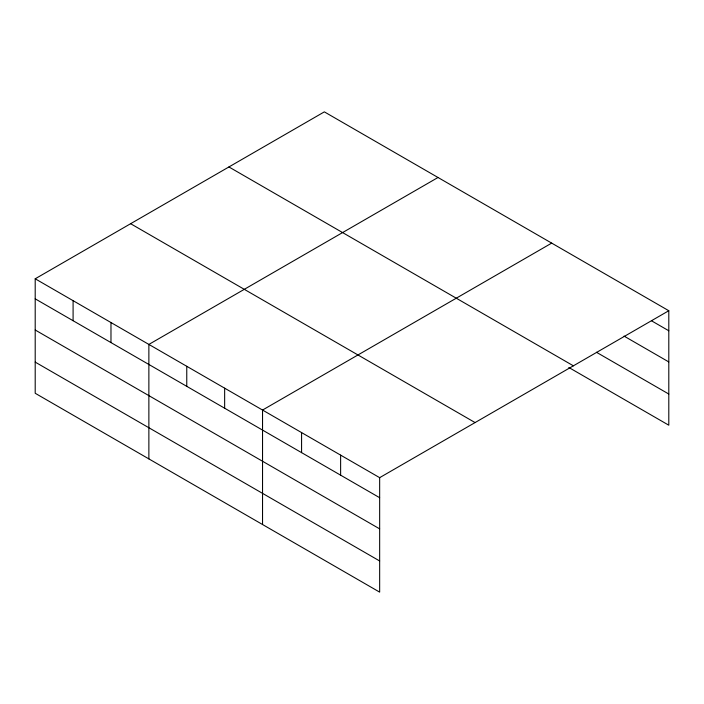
<?xml version="1.0" encoding="UTF-8"?>
<svg xmlns="http://www.w3.org/2000/svg" width="704" height="704" viewBox="0 0 704 704"><rect width="100%" height="100%" fill="white"/><g stroke="black" fill="none" stroke-linecap="round" stroke-linejoin="round"><path stroke-width="1.06" d="M35.2 278.793L379.658 477.664L379.658 592.134L35.2 393.272L35.2 278.793L324.342 111.866L668.8 310.728L668.8 425.207L568.823 367.479M438.011 177.487L148.87 344.423L148.87 458.894M551.681 243.118L262.539 410.054L262.539 524.524M379.658 477.664L668.8 310.728M651.658 320.883L668.8 330.774M624.052 336.098L668.8 361.935M596.438 352.264L668.8 394.038M228.923 166.954L573.382 365.816M130.618 223.705L475.077 422.576M35.2 298.839L379.658 497.71M35.2 330L379.658 528.871M35.2 362.111L379.658 560.974M340.622 455.127L340.622 475.174M301.576 432.59L301.576 452.637M224.646 388.177L224.646 408.223M186.762 366.3L186.762 386.346M110.977 322.546L110.977 342.593M73.093 300.67L73.093 320.716"/></g></svg>
